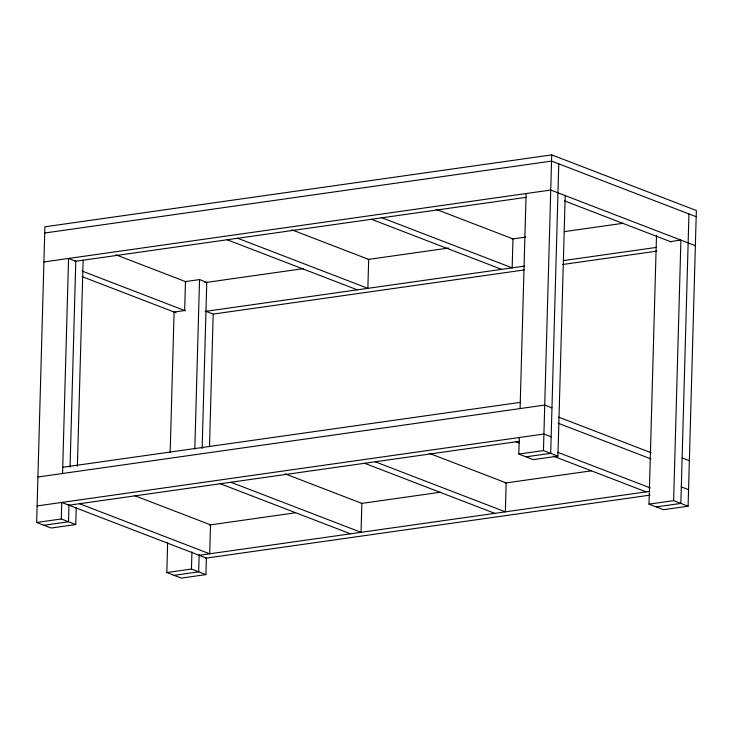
<?xml version="1.0" encoding="UTF-8"?>
<svg xmlns="http://www.w3.org/2000/svg" width="733" height="733" viewBox="0 0 733 733"><rect width="100%" height="100%" fill="white"/><g stroke="black" fill="none" stroke-linecap="round" stroke-linejoin="round"><path stroke-width="1.1" d="M76.232 507.383L75.746 524.544L51.118 528.044L36.65 522.473L44.905 226.79L551.72 154.883L696.35 210.527L688.095 506.21L663.457 509.701L648.989 504.139L656.502 235.256M75.746 524.544L61.288 518.982L61.746 502.444L206.376 558.079L205.918 574.617L181.28 578.117L166.822 572.546L167.646 542.841M62.562 473.491L68.563 258.447L75.792 261.232M68.994 504.597L68.517 521.768L43.879 525.259M70.047 467.123L75.801 260.893M77.377 466.188L83.131 260.242M170.166 452.573L174.097 312.02L184.652 310.517L185.467 281.573L199.541 279.575L206.77 282.361L202.134 448.569M205.918 574.617L191.45 569.055L191.936 551.894M194.813 448.917L199.541 279.575M199.165 554.67L198.689 571.841L174.051 575.332M209.491 446.773L213.193 314.091L205.964 311.305M565.198 195.601L557.923 456.137L533.285 459.628L518.827 454.066L519.285 437.519M520.091 408.574L526.102 193.53M557.923 456.137L543.455 450.566L551.72 154.883M558.775 163.871L550.694 453.351L526.056 456.842M688.095 506.21L673.627 500.639L680.902 240.112L670.347 241.606M688.947 213.944L680.856 503.424L656.218 506.915M44.731 233.002L551.546 161.086L696.176 216.73M43.925 261.947L550.74 190.039L695.37 245.674M74.968 261.351L526.221 197.324M204.809 282.636L303.453 268.635M368.076 259.473L448.578 248.047M512.074 239.04L525.68 237.107M564.227 231.637L623.187 223.272M205.139 311.424L524.865 266.061M563.42 260.591L656.392 247.397M213.505 314.045L524.168 269.964M562.715 264.494L656.823 251.144M62.726 467.288L520.265 402.371M37.924 476.991L544.729 405.083L551.958 407.86M37.108 505.935L543.923 434.028L551.152 436.813M68.151 505.339L519.404 441.312M36.65 522.473L61.288 518.982M518.827 454.066L543.455 450.566M209.336 525.02L295.5 512.788M361.268 503.461L440.634 492.2M505.257 483.029L591.43 470.806M199.147 555.293L649.575 491.385M205.552 558.198L650.006 495.132M166.822 572.546L191.45 569.055M648.989 504.139L673.627 500.639M564.483 200.888L671.181 241.927M436.153 209.363L512.972 238.912L512.165 267.857L381.994 217.783M371.439 219.286L501.601 269.359M291.853 229.832L368.672 259.39L367.865 288.335L237.694 238.262M227.138 239.755L357.301 289.828M682.13 457.933L689.359 460.718M558.555 417.095L651.069 452.692M558.271 423.262L650.904 458.895M115.878 254.8L186.292 281.893M681.324 486.886L688.553 489.662M557.456 452.206L650.281 487.912M81.986 271.027L185.486 310.838M515.959 441.807L519.156 443.034M553.305 456.164L646.13 491.88M82.096 276.634L175.993 312.744M429.336 453.351L506.155 482.9L505.349 511.854L375.177 461.781M364.622 463.274L494.784 513.347M285.036 473.82L361.855 503.379L361.048 532.323L230.877 482.25M220.321 483.753L350.484 533.826M134.762 495.71L210.518 524.846L209.711 553.8L79.54 503.727"/></g></svg>
